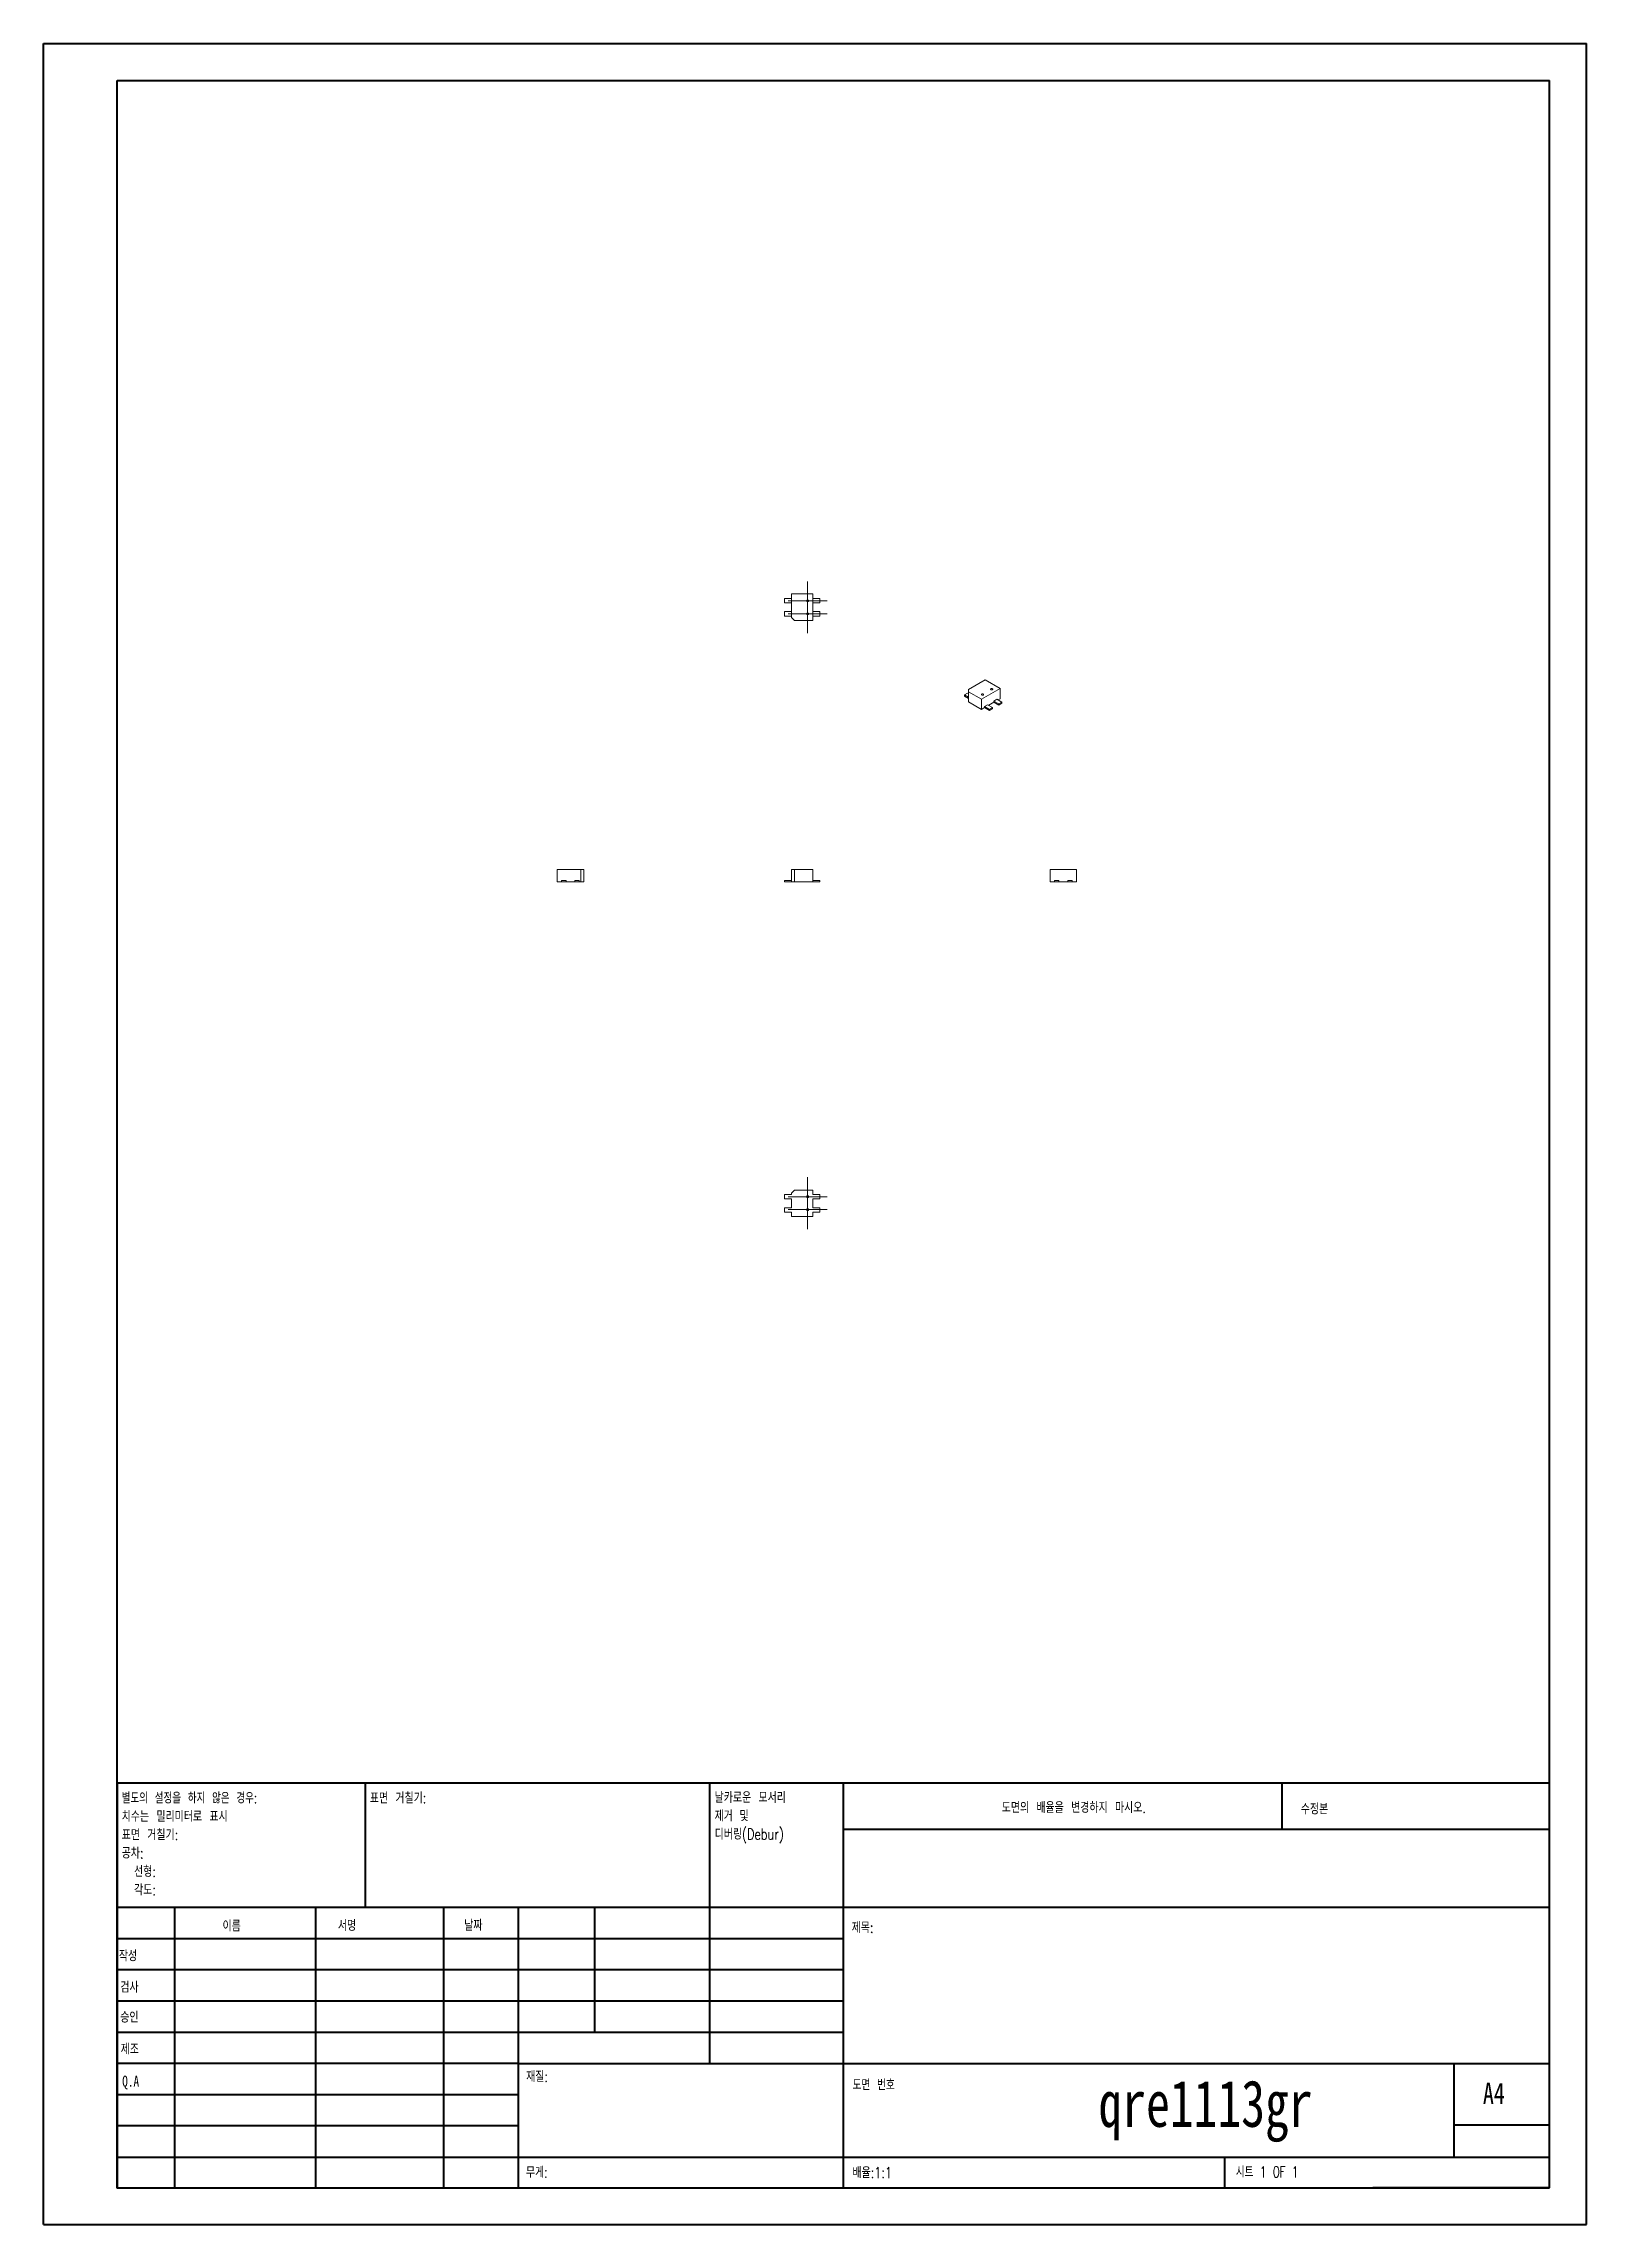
# Model space of a CAD drawing. Header units: millimetres. Extents: x 0 to 210, y 0 to 297.
import ezdxf

# ---------------------------------------------------------------- set-up
doc = ezdxf.new("R2010")
doc.units = ezdxf.units.MM
doc.styles.add('SLDTEXTSTYLE0', font='TXT', dxfattribs={"width": 0.75})
doc.styles.add('SLDTEXTSTYLE1', font='TXT', dxfattribs={"width": 0.75, "bigfont": 'bigfont'})
doc.styles.add('SLDTEXTSTYLE2', font='TXT', dxfattribs={"width": 0.666667, "bigfont": 'bigfont'})
doc.styles.add('SLDTEXTSTYLE3', font='TXT', dxfattribs={"width": 0.7, "bigfont": 'bigfont'})
doc.styles.add('SLDTEXTSTYLE4', font='TXT', dxfattribs={"width": 0.6875, "bigfont": 'bigfont'})
doc.styles.add('SLDTEXTSTYLE5', font='TXT', dxfattribs={"width": 0.691176, "bigfont": 'bigfont'})

# ---------------------------------------------------------------- blocks, each defined once
blk = doc.blocks.new('SW_NOTE_0')
at = {"color": 0, "linetype": 'Continuous', "lineweight": 0, "char_height": 1.5, "attachment_point": 1}
for s, insert, style in [('날카로운 모서리', (0, 1.93), 'SLDTEXTSTYLE1'), ('제거 및', (0, -0.57), 'SLDTEXTSTYLE4'), ('디버링(Debur)', (0, -3.07), 'SLDTEXTSTYLE1')]:
    blk.add_mtext(s, dxfattribs=dict(at, insert=insert, style=style))
blk = doc.blocks.new('SW_NOTE_1')
at = {"color": 0, "linetype": 'Continuous', "lineweight": 0, "char_height": 1.5, "attachment_point": 1}
for s, insert, style in [('별도의 설정을 하지 않은 경우:', (0, 1.93), 'SLDTEXTSTYLE5'), ('표면 거칠기:', (0, -3.07), 'SLDTEXTSTYLE1'), ('치수는 밀리미터로 표시', (0, -0.57), 'SLDTEXTSTYLE1'), ('공차:', (0, -5.57), 'SLDTEXTSTYLE1'), ('선형:', (1.69, -8.07), 'SLDTEXTSTYLE1'), ('각도:', (1.69, -10.57), 'SLDTEXTSTYLE1')]:
    blk.add_mtext(s, dxfattribs=dict(at, insert=insert, style=style))
blk = doc.blocks.new('SW_CENTERMARKSYMBOL_0')
at = {"color": 0, "linetype": 'Continuous', "lineweight": 0}
for p, q in [((-2.5, 0), (-2.65, 0)), ((0, 0), (-2.5, 0)), ((0, 2.5), (0, 2.65)), ((0, 0), (0, 2.5)), ((0, 0), (0, -2.5)), ((0, 0), (2.5, 0)), ((2.5, 0), (2.65, 0)), ((0, -2.5), (0, -2.65))]:
    blk.add_line(p, q, dxfattribs=at)
blk = doc.blocks.new('SW_CENTERMARKSYMBOL_1')
at = {"color": 0, "linetype": 'Continuous', "lineweight": 0}
for p, q in [((-2.5, 0), (-2.65, 0)), ((0, 0), (-2.5, 0)), ((0, 2.5), (0, 2.65)), ((0, 0), (0, 2.5)), ((0, 0), (0, -2.5)), ((0, 0), (2.5, 0)), ((2.5, 0), (2.65, 0)), ((0, -2.5), (0, -2.65))]:
    blk.add_line(p, q, dxfattribs=at)
blk = doc.blocks.new('SW_CENTERMARKSYMBOL_2')
at = {"color": 0, "linetype": 'Continuous', "lineweight": 0}
for p, q in [((-2.5, 0), (-2.65, 0)), ((0, 0), (-2.5, 0)), ((0, 2.5), (0, 2.65)), ((0, 0), (0, 2.5)), ((0, 0), (0, -2.5)), ((0, 0), (2.5, 0)), ((2.5, 0), (2.65, 0)), ((0, -2.5), (0, -2.65))]:
    blk.add_line(p, q, dxfattribs=at)
blk = doc.blocks.new('SW_CENTERMARKSYMBOL_3')
at = {"color": 0, "linetype": 'Continuous', "lineweight": 0}
for p, q in [((-2.5, 0), (-2.65, 0)), ((0, 0), (-2.5, 0)), ((0, 2.5), (0, 2.65)), ((0, 0), (0, 2.5)), ((0, 0), (0, -2.5)), ((0, 0), (2.5, 0)), ((2.5, 0), (2.65, 0)), ((0, -2.5), (0, -2.65))]:
    blk.add_line(p, q, dxfattribs=at)

msp = doc.modelspace()

# ---------------------------------------------------------------- linework, layer by layer
at = {"color": 7, "linetype": 'Continuous', "lineweight": 40}
for p, q in [((0.08, 0.21), (0.08, 297.21)), ((0.08, 297.21), (210.08, 297.21)), ((210.08, 0.21), (210.08, 297.21)), ((210.08, 292.21), (210.08, 297.21)), ((10.08, 292.21), (205.08, 292.21)), ((10.08, 5.21), (10.08, 292.21)), ((205.08, 5.21), (205.08, 292.21)), ((10.11, 60.37), (205.08, 60.37)), ((10.11, 60.37), (10.11, 5.12)), ((43.91, 43.37), (43.91, 60.37)), ((90.71, 60.37), (90.71, 22.12)), ((108.91, 60.37), (108.91, 5.12)), ((168.68, 54.09), (168.68, 60.46)), ((205.08, 54), (108.91, 54)), ((205.08, 43.37), (10.11, 43.37)), ((17.91, 43.37), (17.91, 5.12)), ((37.1, 43.37), (37.1, 5.12)), ((54.51, 43.37), (54.51, 5.12)), ((64.71, 5.12), (64.71, 43.37)), ((75.11, 26.37), (75.11, 43.37)), ((108.91, 39.12), (10.11, 39.12)), ((108.91, 34.87), (10.11, 34.87)), ((108.91, 30.62), (10.11, 30.62)), ((108.91, 26.37), (10.11, 26.37)), ((64.71, 22.12), (10.11, 22.12)), ((64.71, 22.12), (205.08, 22.12)), ((192.08, 9.46), (192.08, 22.21)), ((64.71, 17.87), (10.11, 17.87)), ((64.71, 13.62), (10.11, 13.62)), ((205.08, 13.71), (192.08, 13.71)), ((10.11, 9.37), (205.08, 9.37)), ((160.88, 5.21), (160.88, 9.46)), ((10.08, 5.21), (205.08, 5.21)), ((205.08, 5.21), (180.99, 5.21)), ((0.08, 0.21), (210.08, 0.21))]:
    msp.add_line(p, q, dxfattribs=at)
at = {"color": 7, "linetype": 'Continuous', "lineweight": 15}
for p, q in [((100.92, 221.06), (100.92, 221.66)), ((100.92, 221.66), (101.87, 221.66)), ((101.87, 221.06), (100.92, 221.06)), ((100.92, 219.26), (100.92, 219.86)), ((100.92, 219.86), (101.87, 219.86)), ((104.77, 222.26), (101.87, 222.26)), ((101.87, 222.26), (101.87, 219.06)), ((104.77, 218.66), (104.77, 222.26)), ((104.77, 221.66), (105.72, 221.66)), ((105.72, 221.06), (104.77, 221.06)), ((104.77, 219.86), (105.72, 219.86)), ((105.72, 221.66), (105.72, 221.06)), ((105.72, 219.86), (105.72, 219.26)), ((101.87, 219.26), (100.92, 219.26)), ((102.27, 218.66), (101.87, 219.06)), ((102.27, 218.66), (104.77, 218.66)), ((105.72, 219.26), (104.77, 219.26)), ((125.43, 208.51), (125.86, 208.76)), ((125.96, 208.2), (125.43, 208.51)), ((125.43, 208.51), (125.43, 208.35)), ((125.96, 208.04), (125.43, 208.35)), ((125.86, 208.76), (125.96, 208.69)), ((128.23, 210.57), (125.96, 209.27)), ((125.96, 208.94), (125.96, 209.27)), ((125.96, 208.94), (125.96, 207.55)), ((125.96, 208.94), (127.73, 207.92)), ((127.73, 207.92), (130.28, 209.39)), ((127.73, 207.92), (127.73, 206.53)), ((130.28, 209.39), (128.23, 210.57)), ((129.43, 207.67), (129.85, 207.92)), ((129.85, 207.92), (130.53, 207.53)), ((130, 207.84), (130.28, 208)), ((130.28, 209.39), (130.28, 208)), ((125.96, 207.55), (127.73, 206.53)), ((127.73, 206.53), (128.16, 206.78)), ((128.16, 206.94), (128.58, 207.18)), ((128.16, 206.78), (128.16, 206.94)), ((128.83, 206.55), (128.16, 206.94)), ((128.83, 206.39), (128.16, 206.78)), ((128.58, 207.18), (129.25, 206.8)), ((128.72, 207.1), (129.43, 207.51)), ((129.25, 206.8), (128.83, 206.55)), ((129.25, 206.63), (128.83, 206.39)), ((128.83, 206.55), (128.83, 206.39)), ((129.25, 206.8), (129.25, 206.63)), ((129.43, 207.51), (129.43, 207.67)), ((130.1, 207.29), (129.43, 207.67)), ((130.1, 207.12), (129.43, 207.51)), ((130.53, 207.53), (130.1, 207.29)), ((130.53, 207.37), (130.1, 207.12)), ((130.1, 207.29), (130.1, 207.12)), ((130.53, 207.53), (130.53, 207.37)), ((69.99, 184.74), (69.99, 183.04)), ((69.99, 184.74), (73.19, 184.74)), ((73.19, 183.04), (73.19, 184.74)), ((73.59, 184.74), (73.19, 184.74)), ((73.59, 184.74), (73.59, 183.04)), ((101.87, 183.04), (101.87, 184.74)), ((102.27, 184.74), (101.87, 184.74)), ((102.27, 184.74), (102.27, 183.04)), ((102.27, 184.74), (104.77, 184.74)), ((104.77, 184.74), (104.77, 183.04)), ((137.08, 184.74), (137.08, 183.04)), ((137.08, 184.74), (140.68, 184.74)), ((140.68, 184.74), (140.68, 183.04)), ((69.99, 183.04), (70.59, 183.04)), ((71.19, 183.24), (70.59, 183.24)), ((70.59, 183.24), (70.59, 183.04)), ((71.19, 183.04), (70.59, 183.04)), ((71.19, 183.24), (71.19, 183.04)), ((71.19, 183.04), (72.39, 183.04)), ((72.99, 183.24), (72.39, 183.24)), ((72.39, 183.24), (72.39, 183.04)), ((72.99, 183.04), (72.39, 183.04)), ((72.99, 183.24), (72.99, 183.04)), ((72.99, 183.04), (73.19, 183.04)), ((73.59, 183.04), (73.19, 183.04)), ((100.92, 183.24), (100.92, 183.04)), ((101.87, 183.24), (100.92, 183.24)), ((101.87, 183.04), (100.92, 183.04)), ((102.27, 183.04), (101.87, 183.04)), ((102.27, 183.04), (104.77, 183.04)), ((105.72, 183.24), (104.77, 183.24)), ((105.72, 183.04), (104.77, 183.04)), ((105.72, 183.24), (105.72, 183.04)), ((137.08, 183.04), (137.68, 183.04)), ((137.68, 183.24), (137.68, 183.04)), ((138.28, 183.24), (137.68, 183.24)), ((138.28, 183.04), (137.68, 183.04)), ((138.28, 183.24), (138.28, 183.04)), ((138.28, 183.04), (139.48, 183.04)), ((139.48, 183.24), (139.48, 183.04)), ((140.08, 183.24), (139.48, 183.24)), ((140.08, 183.04), (139.48, 183.04)), ((140.08, 183.24), (140.08, 183.04)), ((140.08, 183.04), (140.68, 183.04)), ((100.92, 140.47), (100.92, 139.87)), ((101.87, 140.47), (100.92, 140.47)), ((100.92, 139.87), (101.87, 139.87)), ((102.27, 141.07), (101.87, 140.67)), ((101.87, 140.47), (101.87, 140.67)), ((101.87, 138.67), (101.87, 139.87)), ((102.27, 141.07), (104.77, 141.07)), ((104.77, 141.07), (104.77, 140.47)), ((105.72, 140.47), (104.77, 140.47)), ((104.77, 139.87), (105.72, 139.87)), ((104.77, 139.87), (104.77, 138.67)), ((105.72, 139.87), (105.72, 140.47)), ((100.92, 138.67), (100.92, 138.07)), ((101.87, 138.67), (100.92, 138.67)), ((100.92, 138.07), (101.87, 138.07)), ((101.87, 137.47), (101.87, 138.07)), ((104.77, 137.47), (101.87, 137.47)), ((105.72, 138.67), (104.77, 138.67)), ((104.77, 138.07), (105.72, 138.07)), ((104.77, 138.07), (104.77, 137.47)), ((105.72, 138.07), (105.72, 138.67))]:
    msp.add_line(p, q, dxfattribs=at)
at = {"color": 7, "linetype": 'Continuous', "lineweight": 15, "flags": 128}
for points in [[(127.78, 208.51), (127.8, 208.5), (127.82, 208.49), (127.84, 208.48), (127.87, 208.48), (127.89, 208.48), (127.92, 208.48), (127.94, 208.49), (127.96, 208.49), (127.98, 208.5), (128, 208.51), (128.02, 208.53), (128.03, 208.54), (128.03, 208.55), (128.03, 208.57), (128.03, 208.58), (128.02, 208.6), (128.01, 208.61), (128, 208.62), (127.98, 208.63), (127.96, 208.64), (127.94, 208.65), (127.91, 208.65), (127.89, 208.65), (127.86, 208.65), (127.84, 208.65), (127.81, 208.64), (127.79, 208.64), (127.77, 208.63), (127.76, 208.61), (127.74, 208.6), (127.74, 208.59), (127.73, 208.57), (127.73, 208.56), (127.74, 208.54), (127.75, 208.53), (127.76, 208.52), (127.78, 208.51)], [(129.02, 209.22), (129.04, 209.21), (129.06, 209.21), (129.09, 209.2), (129.11, 209.2), (129.14, 209.2), (129.16, 209.2), (129.19, 209.21), (129.21, 209.21), (129.23, 209.22), (129.25, 209.23), (129.26, 209.24), (129.27, 209.26), (129.28, 209.27), (129.28, 209.29), (129.27, 209.3), (129.27, 209.32), (129.26, 209.33), (129.24, 209.34), (129.22, 209.35), (129.2, 209.36), (129.18, 209.37), (129.16, 209.37), (129.13, 209.37), (129.1, 209.37), (129.08, 209.37), (129.06, 209.36), (129.04, 209.35), (129.02, 209.34), (129, 209.33), (128.99, 209.32), (128.98, 209.31), (128.98, 209.29), (128.98, 209.28), (128.98, 209.26), (128.99, 209.25), (129, 209.24), (129.02, 209.22)]]:
    msp.add_lwpolyline(points, dxfattribs=at)
at = {"color": 7, "linetype": 'Continuous', "lineweight": 15}
for centre in [(104.08, 221.32), (104.08, 219.56), (104.08, 140.17), (104.08, 138.41)]:
    msp.add_circle(centre, 0.15, dxfattribs=at)

# ---------------------------------------------------------------- block references
at = {"color": 7, "linetype": 'Continuous', "lineweight": 0}
for name, p in [('SW_CENTERMARKSYMBOL_0', (104.08, 221.32)), ('SW_CENTERMARKSYMBOL_1', (104.08, 219.56)), ('SW_CENTERMARKSYMBOL_3', (104.08, 140.17)), ('SW_CENTERMARKSYMBOL_2', (104.08, 138.41)), ('SW_NOTE_1', (10.7, 57.11)), ('SW_NOTE_0', (91.42, 57.19))]:
    msp.add_blockref(name, p, dxfattribs=at)

# ---------------------------------------------------------------- texts
for s, insert, char_height, attachment_point, style in [('표면 거칠기:', (44.48, 59.04), 1.5, 1, 'SLDTEXTSTYLE1'), ('도면의 배율을 변경하지 마시오.', (130.49, 57.75), 1.5, 1, 'SLDTEXTSTYLE1'), ('수정본', (171.21, 57.55), 1.5, 1, 'SLDTEXTSTYLE1'), ('이름', (24.43, 41.62), 1.5, 1, 'SLDTEXTSTYLE1'), ('서명', (40.14, 41.68), 1.5, 1, 'SLDTEXTSTYLE1'), ('날짜', (57.33, 41.7), 1.5, 1, 'SLDTEXTSTYLE1'), ('제목:', (110.07, 41.4), 1.5, 1, 'SLDTEXTSTYLE1'), ('작성', (10.32, 37.55), 1.5, 1, 'SLDTEXTSTYLE1'), ('검사', (10.52, 33.28), 1.5, 1, 'SLDTEXTSTYLE1'), ('승인', (10.51, 29.19), 1.5, 1, 'SLDTEXTSTYLE1'), ('제조', (10.57, 24.85), 1.5, 1, 'SLDTEXTSTYLE1'), ('재질:', (65.76, 21.11), 1.5, 1, 'SLDTEXTSTYLE1'), ('Q.A', (10.78, 20.47), 1.5, 1, 'SLDTEXTSTYLE0'), ('도면 번호', (110.18, 19.99), 1.5, 1, 'SLDTEXTSTYLE3'), ('qre1113gr', (158.24, 19.85), 6.35, 2, 'SLDTEXTSTYLE0'), ('A4', (196, 19.52), 2.91, 1, 'SLDTEXTSTYLE0'), ('무게:', (65.73, 8.07), 1.499, 1, 'SLDTEXTSTYLE1'), ('배율:1:1', (110.18, 8.02), 1.5, 1, 'SLDTEXTSTYLE1'), ('시트 1 OF 1', (162.36, 8.11), 1.5, 1, 'SLDTEXTSTYLE2')]:
    msp.add_mtext(s, dxfattribs=dict(at, insert=insert, char_height=char_height, attachment_point=attachment_point, style=style))

doc.saveas('drawing.dxf')
